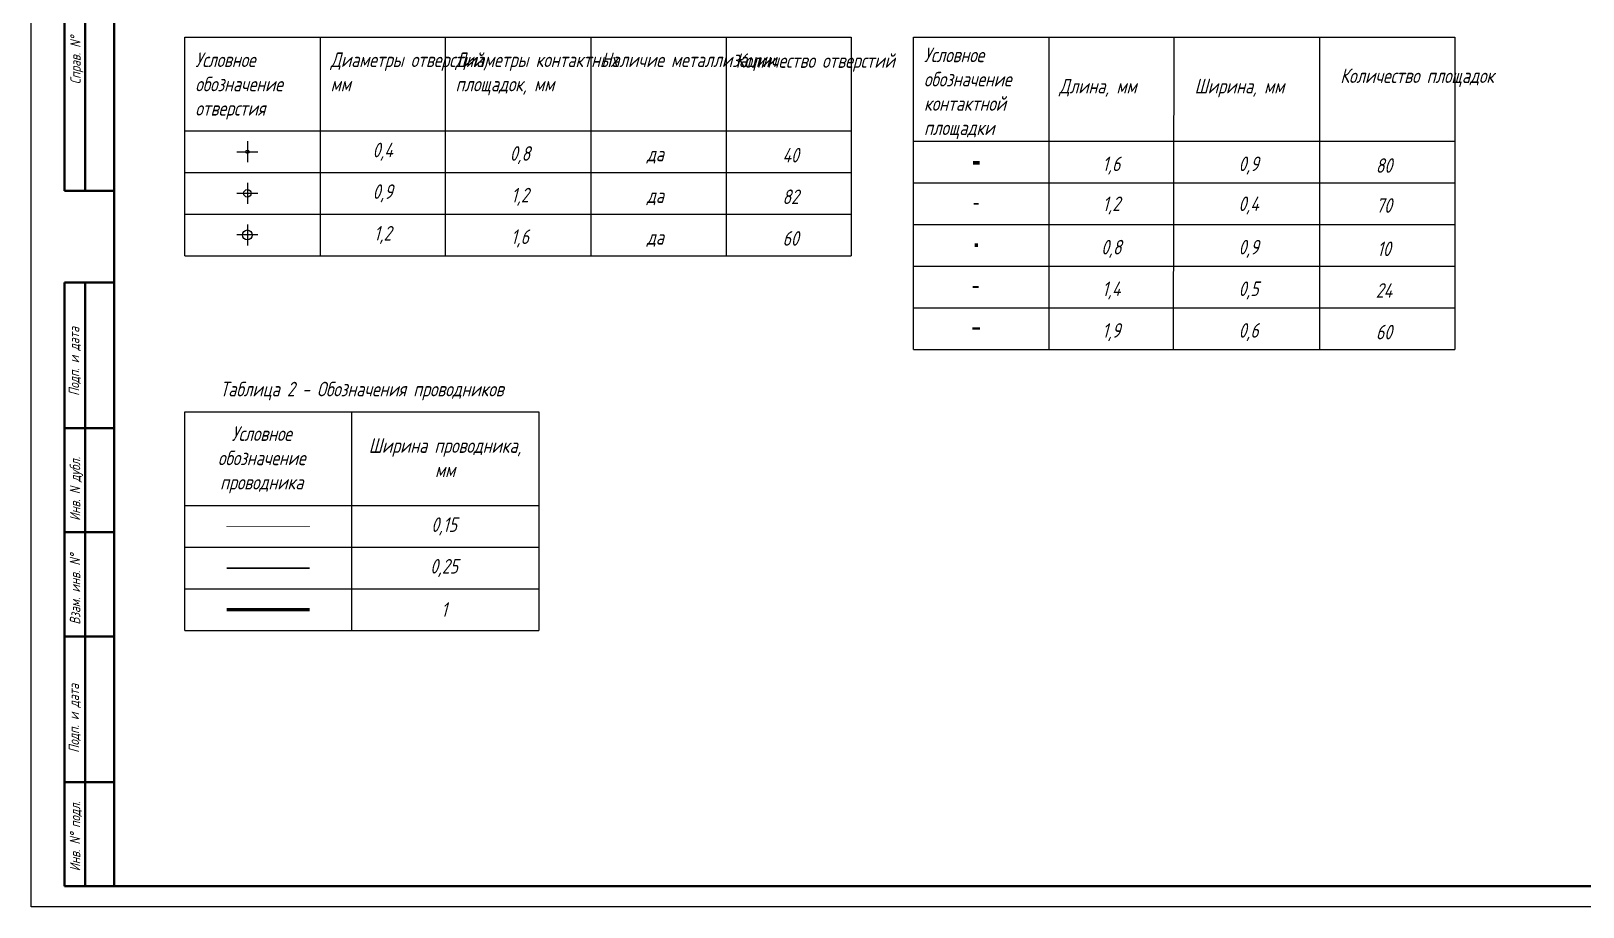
# Model space of a CAD drawing. Extents: x 1996 to 2593, y 74 to 494.
# Drawn here: x 1995.5 to 2368.3, y 73.6 to 284 of the extents above; entities that cross this region are included whole.
import ezdxf

# ---------------------------------------------------------------- set-up
doc = ezdxf.new("R2010")
doc.units = 0
doc.header["$MEASUREMENT"] = 0
doc.linetypes.add('ACAD_ISO02W100', pattern=[15, 12, -3])
doc.layers.get('0').update_dxf_attribs({"linetype": 'CONTINUOUS'})
doc.layers.add('KONTUR', color=7, linetype='CONTINUOUS')
doc.layers.add('TopLayer', color=1, linetype='CONTINUOUS')
doc.layers.add('Основная', color=7, linetype='CONTINUOUS', lineweight=40)
doc.layers.add('текст', color=7, linetype='CONTINUOUS', lineweight=30)
doc.styles.add('стиль1', font='romans.shx', dxfattribs={"width": 0.75, "oblique": 15, "height": 3.5})

msp = doc.modelspace()

# ---------------------------------------------------------------- linework, layer by layer
for p, q in [((2032.5, 282.5), (2192.5, 282.5)), ((2032.5, 230), (2032.5, 282.5)), ((2065, 282.5), (2065, 230)), ((2095, 282.5), (2095, 230)), ((2130, 282.5), (2130, 230)), ((2162.5, 282.5), (2162.5, 230)), ((2192.5, 282.5), (2192.5, 230)), ((2207.517, 282.5), (2337.517, 282.5)), ((2207.525, 207.5), (2207.517, 282.5)), ((2240.017, 282.5), (2240.017, 207.5)), ((2270.017, 282.5), (2269.883, 207.5)), ((2305.017, 282.5), (2305.017, 207.5)), ((2337.517, 282.5), (2337.525, 207.5)), ((2032.5, 260), (2192.5, 260)), ((2207.517, 257.5), (2337.517, 257.5)), ((2032.5, 250), (2192.5, 250)), ((2047.5, 247.5), (2047.5, 242.5)), ((2207.517, 247.5), (2337.517, 247.5)), ((2045, 245), (2050, 245)), ((2032.5, 240), (2192.5, 240)), ((2050, 235), (2045, 235)), ((2047.5, 237.5), (2047.5, 232.5)), ((2207.517, 237.5), (2337.517, 237.5)), ((2032.5, 230), (2192.5, 230)), ((2207.517, 227.5), (2337.517, 227.5)), ((2207.517, 217.5), (2337.517, 217.5)), ((2207.517, 207.5), (2337.517, 207.5)), ((2032.5, 192.5), (2117.5, 192.5)), ((2032.5, 140), (2032.5, 192.5)), ((2072.5, 192.5), (2072.5, 140)), ((2117.5, 192.5), (2117.5, 140)), ((2032.5, 170), (2117.5, 170)), ((2032.5, 160), (2117.5, 160)), ((2032.5, 150), (2117.5, 150)), ((2032.5, 140), (2117.5, 140))]:
    msp.add_line(p, q)
at = {"linetype": 'ACAD_ISO02W100'}
for p, q in [((2047.5, 257.5), (2047.5, 252.5)), ((2045, 255), (2050, 255))]:
    msp.add_line(p, q, dxfattribs=at)
for centre, radius in [((2047.5, 255), 0.4), ((2047.5, 245), 0.9), ((2047.5, 235), 1.2)]:
    msp.add_circle(centre, radius)
at = {"layer": 'KONTUR'}
for p, q in [((1995.538, 73.57), (1995.538, 493.57)), ((2592.538, 73.57), (1995.538, 73.57))]:
    msp.add_line(p, q, dxfattribs=at)
at = {"layer": 'TopLayer'}
for points, const_width in [([(2221.815, 252.538), (2223.415, 252.538)], 0.45), ([(2221.815, 252.088), (2223.415, 252.088)], 0.45), ([(2222.215, 251.863), (2222.215, 252.763)], 0.8), ([(2223.015, 251.863), (2223.015, 252.763)], 0.8), ([(2223.15, 242.589), (2221.95, 242.589)], 0.2), ([(2223.15, 242.389), (2221.95, 242.389)], 0.2), ([(2222.25, 242.689), (2222.25, 242.289)], 0.6), ([(2222.85, 242.689), (2222.85, 242.289)], 0.6), ([(2222.957, 232.778), (2222.157, 232.778)], 0.45), ([(2222.957, 232.328), (2222.157, 232.328)], 0.45), ([(2222.357, 233.003), (2222.357, 232.103)], 0.4), ([(2222.757, 233.003), (2222.757, 232.103)], 0.4), ([(2221.729, 222.635), (2223.129, 222.635)], 0.25), ([(2221.729, 222.385), (2223.129, 222.385)], 0.25), ([(2222.079, 222.76), (2222.079, 222.26)], 0.7), ([(2222.779, 222.76), (2222.779, 222.26)], 0.7), ([(2221.598, 212.669), (2223.498, 212.669)], 0.3), ([(2221.598, 212.369), (2223.498, 212.369)], 0.3), ([(2222.073, 212.819), (2222.073, 212.219)], 0.95), ([(2223.023, 212.819), (2223.023, 212.219)], 0.95), ([(2042.486, 165.005), (2062.519, 165.005)], 0.1), ([(2042.489, 154.99), (2062.479, 154.99)], 0.4), ([(2042.499, 144.978), (2062.478, 144.978)], 0.8)]:
    msp.add_lwpolyline(points, dxfattribs=dict(at, const_width=const_width))
for points, const_width in [([(2222.39, 252.313, 1), (2222.84, 252.313, 1)], 0.45), ([(2222.59, 252.313, 1), (2222.64, 252.313, 1)], 0.05), ([(2222.45, 242.489, 1), (2222.65, 242.489, 1)], 0.2), ([(2222.525, 242.489, 1), (2222.575, 242.489, 1)], 0.05), ([(2222.357, 232.553, 1), (2222.757, 232.553, 1)], 0.4), ([(2222.532, 232.553, 1), (2222.582, 232.553, 1)], 0.05), ([(2222.429, 222.635, 1), (2222.429, 222.385, 1)], 0.25), ([(2222.429, 222.535, 1), (2222.429, 222.485, 1)], 0.05), ([(2222.548, 212.669, 1), (2222.548, 212.369, 1)], 0.3)]:
    msp.add_lwpolyline(points, format="xyb", close=True, dxfattribs=dict(at, const_width=const_width))
at = {"layer": 'Основная'}
for p, q in [((2015.538, 118.57), (2015.538, 488.57)), ((2003.538, 365.57), (2003.538, 245.57)), ((2008.538, 245.57), (2008.538, 365.57)), ((2015.538, 245.57), (2003.538, 245.57)), ((2003.538, 78.57), (2003.538, 223.57)), ((2015.538, 223.57), (2003.538, 223.57)), ((2008.538, 78.57), (2008.538, 223.57)), ((2015.538, 188.57), (2003.538, 188.57)), ((2015.538, 163.57), (2003.538, 163.57)), ((2015.538, 138.57), (2003.538, 138.57)), ((2015.538, 78.57), (2015.538, 118.57)), ((2015.538, 103.57), (2003.538, 103.57)), ((2587.538, 78.57), (2003.538, 78.57))]:
    msp.add_line(p, q, dxfattribs=at)

# ---------------------------------------------------------------- texts
at = {"char_height": 3.5, "style": 'стиль1'}
for s, width, heights, insert, attachment_point in [('Условное обозначение контактной площадки', 28.69797, [0], (2210.017, 280), 1), ('Условное обозначение отверстия', 28.69797, [0], (2035, 278.833), 1), ('Диаметры отверстий, \\Pмм', 44.86417, [0], (2067.5, 278.833), 1), ('Диаметры контактных площадок, мм', 44.86417, [0], (2097.5, 278.833), 1), ('Наличие металлизации', 44.86417, [0], (2132.5, 278.833), 1), ('Количество отверстий', 44.86417, [0], (2164.803, 278.642), 1), ('Длина, мм', 44.86417, [0], (2242.517, 272.5), 1), ('Ширина, мм', 44.86417, [0], (2275.017, 272.5), 1), ('Количество площадок', 44.86417, [0], (2310.017, 275), 1), ('0,4', 27.5, [0], (2080, 255), 5), ('0,8', 27.5, [0], (2112.978, 254.167), 5), ('да', 27.5, [0], (2145.478, 254.167), 5), ('40', 27.5, [0], (2177.978, 254.167), 5), ('1,6', 27.5, [0], (2255.017, 251.659), 5), ('0,9', 27.5, [0], (2287.995, 251.667), 5), ('80', 27.5, [0], (2320.495, 251.667), 5), ('0,9', 27.5, [0], (2080, 245), 5), ('1,2', 27.5, [0], (2112.978, 244.167), 5), ('да', 27.5, [0], (2145.478, 244.167), 5), ('82', 27.5, [0], (2177.978, 244.167), 5), ('1,2', 27.5, [0], (2255.017, 242.076), 5), ('0,4', 27.5, [0], (2287.995, 242.083), 5), ('70', 27.5, [0], (2320.495, 242.083), 5), ('1,2', 27.5, [0], (2080, 235), 5), ('1,6', 27.5, [0], (2112.978, 234.167), 5), ('да', 27.5, [0], (2145.478, 234.167), 5), ('60', 27.5, [0], (2177.978, 234.167), 5), ('0,8', 27.5, [0], (2255.017, 231.659), 5), ('0,9', 27.5, [0], (2287.995, 231.667), 5), ('10', 27.5, [0], (2320.495, 231.667), 5), ('1,4', 27.5, [0], (2255.017, 221.659), 5), ('0,5', 27.5, [0], (2287.995, 221.667), 5), ('24', 27.5, [0], (2320.495, 221.667), 5), ('1,9', 27.5, [0], (2255.017, 211.659), 5), ('0,6', 27.5, [0], (2287.995, 211.667), 5), ('60', 27.5, [0], (2320.495, 211.667), 5), ('Таблица 2 - Обозначения проводников ', 86.04596, [0], (2075, 197.5), 5), ('\\pxqc;Условное обозначение проводника', 28.69797, [0], (2036.589, 189.022), 1), ('\\pxqc;Ширина проводника, \\Pмм', 44.86417, [10.471], (2072.556, 186.154), 1), ('0,15', 27.5, [0], (2094.748, 165), 5), ('0,25', 27.5, [0], (2094.748, 155), 5), ('1', 27.5, [0], (2094.748, 145), 5)]:
    msp.add_mtext_dynamic_manual_height_columns(s, width=width, gutter_width=17.5, heights=heights, dxfattribs=dict(at, insert=insert, attachment_point=attachment_point))
at = {"layer": 'текст', "style": 'стиль1', "oblique": 15, "width": 0.75}
for s, p in [('Справ. N%%d', (2007.446, 271.197)), ('Подп. и дата', (2007.111, 196.34)), ('Инв. N дубл.', (2007.356, 166.315)), ('Взам. инв. N%%d', (2007.356, 141.388)), ('Подп. и дата', (2007.061, 110.603)), ('Инв. N%%d подл.', (2007.356, 82.137))]:
    msp.add_text(s, height=2.5, rotation=90, dxfattribs=at).set_placement(p)

doc.saveas('drawing.dxf')
